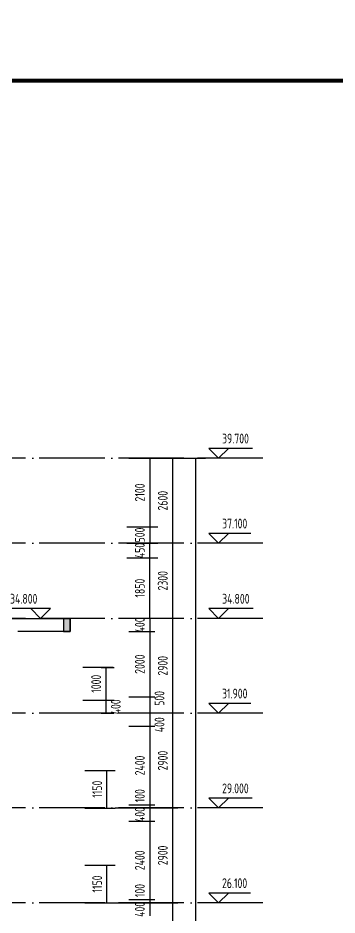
# Model space of a CAD drawing. Extents: x -726032 to 135930, y -151624 to 587044.
# Drawn here: x -394931 to -385172, y 250235 to 277673 of the extents above; entities that cross this region are included whole.
import ezdxf
from ezdxf.enums import TextEntityAlignment as Align

# ---------------------------------------------------------------- set-up
doc = ezdxf.new("R2010")
doc.units = 0
doc.header["$LTSCALE"] = 1000
doc.header["$MEASUREMENT"] = 0
doc.linetypes.add('DOTE', pattern=[2.42, 2, -0.2, 0.02, -0.2])
doc.layers.get('0').update_dxf_attribs({"linetype": 'CONTINUOUS'})
doc.layers.get('DEFPOINTS').update_dxf_attribs({"color": 1, "linetype": 'CONTINUOUS'})
for name, color, linetype in [('DOTE', 8, 'DOTE'), ('PUB_DIM', 245, 'CONTINUOUS'), ('PUB_TITLE', 1, 'CONTINUOUS')]:
    doc.layers.add(name, color=color, linetype=linetype)
doc.styles.add('DIM_FONT', font='isocp.shx', dxfattribs={"width": 0.8})
doc.dimstyles.new('AXIS', dxfattribs={"dimtxt": 300, "dimasz": 1, "dimexe": 250, "dimexo": 300, "dimgap": 150, "dimtad": 1, "dimdec": 0, "dimzin": 0, "dimdsep": 46, "dimtxsty": 'DIM_FONT', "dimcen": 0.09, "dimse1": 1, "dimse2": 1, "dimclrt": 142, "dimadec": 0, "dimazin": 0, "dimtfac": 1, "dimtdec": 0, "dimtix": 1, "dimtmove": 2, "dimatfit": 3, "dimfxl": 1, "dimtolj": 1, "dimtzin": 0, "dimarcsym": 0})
doc.dimstyles.new('DIMA', dxfattribs={"dimtxt": 300, "dimasz": 1, "dimexe": 250, "dimexo": 300, "dimgap": 150, "dimtad": 1, "dimdec": 0, "dimzin": 0, "dimdsep": 46, "dimtxsty": 'DIM_FONT', "dimcen": 0.09, "dimse1": 1, "dimclrt": 142, "dimadec": 0, "dimazin": 0, "dimtfac": 1, "dimtdec": 0, "dimtix": 1, "dimtmove": 2, "dimatfit": 3, "dimfxl": 1, "dimtolj": 1, "dimtzin": 0, "dimarcsym": 0})
doc.dimstyles.new('DIMB', dxfattribs={"dimtxt": 300, "dimasz": 1, "dimexe": 250, "dimexo": 300, "dimgap": 150, "dimtad": 1, "dimdec": 0, "dimzin": 0, "dimdsep": 46, "dimtxsty": 'DIM_FONT', "dimcen": 0.09, "dimse2": 1, "dimclrt": 142, "dimadec": 0, "dimazin": 0, "dimtfac": 1, "dimtdec": 0, "dimtix": 1, "dimtmove": 2, "dimatfit": 3, "dimfxl": 1, "dimtolj": 1, "dimtzin": 0, "dimarcsym": 0})
doc.dimstyles.new('DIMN', dxfattribs={"dimtxt": 300, "dimasz": 1, "dimexe": 250, "dimexo": 300, "dimgap": 150, "dimtad": 1, "dimdec": 0, "dimzin": 0, "dimdsep": 46, "dimtxsty": 'DIM_FONT', "dimcen": 0.09, "dimclrt": 142, "dimadec": 0, "dimazin": 0, "dimtfac": 1, "dimtdec": 0, "dimtix": 1, "dimtmove": 2, "dimatfit": 3, "dimfxl": 1, "dimtolj": 1, "dimtzin": 0, "dimarcsym": 0})

# ---------------------------------------------------------------- blocks, each defined once
blk = doc.blocks.new('*D4348')
at = {"layer": 'DEFPOINTS', "color": 0, "transparency": 16777216}
for p in [(-389728, 264209), (-389728, 224059), (-389502, 224059)]:
    blk.add_point(p, dxfattribs=at)
at = {"layer": 'PUB_DIM', "color": 0, "lineweight": -2, "transparency": 16777216}
blk.add_line((-389502, 264208), (-389502, 224060), dxfattribs=at)
at = {"layer": 'PUB_DIM', "color": 0, "transparency": 16777216}
for points in [[(-389502, 264208), (-389501, 264208), (-389502, 264209)], [(-389502, 224060), (-389501, 224060), (-389502, 224059)]]:
    blk.add_solid(points, dxfattribs=at)
at = {"layer": 'PUB_DIM', "color": 142, "transparency": 16777216, "insert": (-389802, 244134), "char_height": 300, "attachment_point": 5, "rotation": 90, "style": 'DIM_FONT'}
blk.add_mtext('\\A1;40150', dxfattribs=at)
blk = doc.blocks.new('*D4376')
at = {"layer": 'DEFPOINTS', "color": 0, "transparency": 16777216}
for p in [(-392689, 257809), (-392689, 256809), (-392240, 256809)]:
    blk.add_point(p, dxfattribs=at)
at = {"layer": 'PUB_DIM', "color": 0, "lineweight": -2, "transparency": 16777216}
for p, q in [((-392389, 257809), (-391990, 257809)), ((-392240, 257808), (-392240, 256810)), ((-392389, 256809), (-391990, 256809))]:
    blk.add_line(p, q, dxfattribs=at)
at = {"layer": 'PUB_DIM', "color": 0, "transparency": 16777216}
for points in [[(-392240, 257808), (-392240, 257808), (-392240, 257809)], [(-392240, 256810), (-392240, 256810), (-392240, 256809)]]:
    blk.add_solid(points, dxfattribs=at)
at = {"layer": 'PUB_DIM', "color": 142, "transparency": 16777216, "insert": (-392540, 257309), "char_height": 300, "attachment_point": 5, "rotation": 90, "style": 'DIM_FONT'}
blk.add_mtext('\\A1;1000', dxfattribs=at)
blk = doc.blocks.new('*D4377')
at = {"layer": 'DEFPOINTS', "color": 0, "transparency": 16777216}
for p in [(-392689, 256809), (-392689, 256409), (-392240, 256409)]:
    blk.add_point(p, dxfattribs=at)
at = {"layer": 'PUB_DIM', "color": 0, "lineweight": -2, "transparency": 16777216}
for p, q in [((-392389, 256809), (-391990, 256809)), ((-392240, 256808), (-392240, 256410)), ((-392389, 256409), (-391990, 256409))]:
    blk.add_line(p, q, dxfattribs=at)
at = {"layer": 'PUB_DIM', "color": 0, "transparency": 16777216}
for points in [[(-392240, 256808), (-392240, 256808), (-392240, 256809)], [(-392240, 256410), (-392240, 256410), (-392240, 256409)]]:
    blk.add_solid(points, dxfattribs=at)
at = {"layer": 'PUB_DIM', "color": 142, "transparency": 16777216, "insert": (-391940, 256603), "char_height": 300, "attachment_point": 5, "rotation": 90, "style": 'DIM_FONT'}
blk.add_mtext('\\A1;400', dxfattribs=at)
blk = doc.blocks.new('*D4381')
at = {"layer": 'DEFPOINTS', "color": 0, "transparency": 16777216}
for p in [(-393184, 251759), (-392208, 251759), (-393184, 250609)]:
    blk.add_point(p, dxfattribs=at)
at = {"layer": 'PUB_DIM', "color": 0, "lineweight": -2, "transparency": 16777216}
for p, q in [((-392884, 251759), (-391958, 251759)), ((-392208, 250610), (-392208, 251758)), ((-392884, 250609), (-391958, 250609))]:
    blk.add_line(p, q, dxfattribs=at)
at = {"layer": 'PUB_DIM', "color": 0, "transparency": 16777216}
for points in [[(-392208, 251758), (-392207, 251758), (-392208, 251759)], [(-392208, 250610), (-392207, 250610), (-392208, 250609)]]:
    blk.add_solid(points, dxfattribs=at)
at = {"layer": 'PUB_DIM', "color": 142, "transparency": 16777216, "insert": (-392508, 251184), "char_height": 300, "attachment_point": 5, "rotation": 90, "style": 'DIM_FONT'}
blk.add_mtext('\\A1;1150', dxfattribs=at)
blk = doc.blocks.new('*D4382')
at = {"layer": 'DEFPOINTS', "color": 0, "transparency": 16777216}
for p in [(-393184, 254659), (-392208, 254659), (-393184, 253509)]:
    blk.add_point(p, dxfattribs=at)
at = {"layer": 'PUB_DIM', "color": 0, "lineweight": -2, "transparency": 16777216}
for p, q in [((-392884, 254659), (-391958, 254659)), ((-392208, 253510), (-392208, 254658)), ((-392884, 253509), (-391958, 253509))]:
    blk.add_line(p, q, dxfattribs=at)
at = {"layer": 'PUB_DIM', "color": 0, "transparency": 16777216}
for points in [[(-392208, 254658), (-392207, 254658), (-392208, 254659)], [(-392208, 253510), (-392207, 253510), (-392208, 253509)]]:
    blk.add_solid(points, dxfattribs=at)
at = {"layer": 'PUB_DIM', "color": 142, "transparency": 16777216, "insert": (-392508, 254084), "char_height": 300, "attachment_point": 5, "rotation": 90, "style": 'DIM_FONT'}
blk.add_mtext('\\A1;1150', dxfattribs=at)
blk = doc.blocks.new('*D4383')
at = {"layer": 'DEFPOINTS', "color": 0, "transparency": 16777216}
for p in [(-389902, 264209), (-390902, 262109), (-389902, 262109)]:
    blk.add_point(p, dxfattribs=at)
at = {"layer": 'PUB_DIM', "color": 0, "lineweight": -2, "transparency": 16777216}
blk.add_line((-390902, 264208), (-390902, 262110), dxfattribs=at)
at = {"layer": 'PUB_DIM', "color": 0, "transparency": 16777216}
for points in [[(-390902, 264208), (-390901, 264208), (-390902, 264209)], [(-390902, 262110), (-390901, 262110), (-390902, 262109)]]:
    blk.add_solid(points, dxfattribs=at)
at = {"layer": 'PUB_DIM', "color": 142, "transparency": 16777216, "insert": (-391202, 263159), "char_height": 300, "attachment_point": 5, "rotation": 90, "style": 'DIM_FONT'}
blk.add_mtext('\\A1;2100', dxfattribs=at)
blk = doc.blocks.new('*D4384')
at = {"layer": 'DEFPOINTS', "color": 0, "transparency": 16777216}
for p in [(-390428, 264209), (-390428, 261609), (-390202, 261609)]:
    blk.add_point(p, dxfattribs=at)
at = {"layer": 'PUB_DIM', "color": 0, "lineweight": -2, "transparency": 16777216}
blk.add_line((-390202, 264208), (-390202, 261610), dxfattribs=at)
at = {"layer": 'PUB_DIM', "color": 0, "transparency": 16777216}
for points in [[(-390202, 264208), (-390201, 264208), (-390202, 264209)], [(-390202, 261610), (-390201, 261610), (-390202, 261609)]]:
    blk.add_solid(points, dxfattribs=at)
at = {"layer": 'PUB_DIM', "color": 142, "transparency": 16777216, "insert": (-390502, 262909), "char_height": 300, "attachment_point": 5, "rotation": 90, "style": 'DIM_FONT'}
blk.add_mtext('\\A1;2600', dxfattribs=at)
blk = doc.blocks.new('*D4385')
at = {"layer": 'DEFPOINTS', "color": 0, "transparency": 16777216}
for p in [(-390428, 259309), (-390428, 256409), (-390202, 256409)]:
    blk.add_point(p, dxfattribs=at)
at = {"layer": 'PUB_DIM', "color": 0, "lineweight": -2, "transparency": 16777216}
blk.add_line((-390202, 259308), (-390202, 256410), dxfattribs=at)
at = {"layer": 'PUB_DIM', "color": 0, "transparency": 16777216}
for points in [[(-390202, 259308), (-390201, 259308), (-390202, 259309)], [(-390202, 256410), (-390201, 256410), (-390202, 256409)]]:
    blk.add_solid(points, dxfattribs=at)
at = {"layer": 'PUB_DIM', "color": 142, "transparency": 16777216, "insert": (-390502, 257859), "char_height": 300, "attachment_point": 5, "rotation": 90, "style": 'DIM_FONT'}
blk.add_mtext('\\A1;2900', dxfattribs=at)
blk = doc.blocks.new('*D4386')
at = {"layer": 'DEFPOINTS', "color": 0, "transparency": 16777216}
for p in [(-390428, 261609), (-390428, 259309), (-390202, 259309)]:
    blk.add_point(p, dxfattribs=at)
at = {"layer": 'PUB_DIM', "color": 0, "lineweight": -2, "transparency": 16777216}
blk.add_line((-390202, 261608), (-390202, 259310), dxfattribs=at)
at = {"layer": 'PUB_DIM', "color": 0, "transparency": 16777216}
for points in [[(-390202, 261608), (-390201, 261608), (-390202, 261609)], [(-390202, 259310), (-390201, 259310), (-390202, 259309)]]:
    blk.add_solid(points, dxfattribs=at)
at = {"layer": 'PUB_DIM', "color": 142, "transparency": 16777216, "insert": (-390502, 260459), "char_height": 300, "attachment_point": 5, "rotation": 90, "style": 'DIM_FONT'}
blk.add_mtext('\\A1;2300', dxfattribs=at)
blk = doc.blocks.new('*D4387')
at = {"layer": 'DEFPOINTS', "color": 0, "transparency": 16777216}
for p in [(-390428, 250609), (-390428, 247709), (-390202, 247709)]:
    blk.add_point(p, dxfattribs=at)
at = {"layer": 'PUB_DIM', "color": 0, "lineweight": -2, "transparency": 16777216}
blk.add_line((-390202, 250608), (-390202, 247710), dxfattribs=at)
at = {"layer": 'PUB_DIM', "color": 0, "transparency": 16777216}
for points in [[(-390202, 250608), (-390201, 250608), (-390202, 250609)], [(-390202, 247710), (-390201, 247710), (-390202, 247709)]]:
    blk.add_solid(points, dxfattribs=at)
at = {"layer": 'PUB_DIM', "color": 142, "transparency": 16777216, "insert": (-390502, 249159), "char_height": 300, "attachment_point": 5, "rotation": 90, "style": 'DIM_FONT'}
blk.add_mtext('\\A1;2900', dxfattribs=at)
blk = doc.blocks.new('*D4390')
at = {"layer": 'DEFPOINTS', "color": 0, "transparency": 16777216}
for p in [(-390428, 253509), (-390428, 250609), (-390202, 250609)]:
    blk.add_point(p, dxfattribs=at)
at = {"layer": 'PUB_DIM', "color": 0, "lineweight": -2, "transparency": 16777216}
blk.add_line((-390202, 253508), (-390202, 250610), dxfattribs=at)
at = {"layer": 'PUB_DIM', "color": 0, "transparency": 16777216}
for points in [[(-390202, 253508), (-390201, 253508), (-390202, 253509)], [(-390202, 250610), (-390201, 250610), (-390202, 250609)]]:
    blk.add_solid(points, dxfattribs=at)
at = {"layer": 'PUB_DIM', "color": 142, "transparency": 16777216, "insert": (-390502, 252059), "char_height": 300, "attachment_point": 5, "rotation": 90, "style": 'DIM_FONT'}
blk.add_mtext('\\A1;2900', dxfattribs=at)
blk = doc.blocks.new('*D4391')
at = {"layer": 'DEFPOINTS', "color": 0, "transparency": 16777216}
for p in [(-390428, 256409), (-390428, 253509), (-390202, 253509)]:
    blk.add_point(p, dxfattribs=at)
at = {"layer": 'PUB_DIM', "color": 0, "lineweight": -2, "transparency": 16777216}
blk.add_line((-390202, 256408), (-390202, 253510), dxfattribs=at)
at = {"layer": 'PUB_DIM', "color": 0, "transparency": 16777216}
for points in [[(-390202, 256408), (-390201, 256408), (-390202, 256409)], [(-390202, 253510), (-390201, 253510), (-390202, 253509)]]:
    blk.add_solid(points, dxfattribs=at)
at = {"layer": 'PUB_DIM', "color": 142, "transparency": 16777216, "insert": (-390502, 254959), "char_height": 300, "attachment_point": 5, "rotation": 90, "style": 'DIM_FONT'}
blk.add_mtext('\\A1;2900', dxfattribs=at)
blk = doc.blocks.new('*D4392')
at = {"layer": 'DEFPOINTS', "color": 0, "transparency": 16777216}
for p in [(-391128, 258909), (-391128, 256909), (-390902, 256909)]:
    blk.add_point(p, dxfattribs=at)
at = {"layer": 'PUB_DIM', "color": 0, "lineweight": -2, "transparency": 16777216}
blk.add_line((-390902, 258908), (-390902, 256910), dxfattribs=at)
at = {"layer": 'PUB_DIM', "color": 0, "transparency": 16777216}
for points in [[(-390902, 258908), (-390901, 258908), (-390902, 258909)], [(-390902, 256910), (-390901, 256910), (-390902, 256909)]]:
    blk.add_solid(points, dxfattribs=at)
at = {"layer": 'PUB_DIM', "color": 142, "transparency": 16777216, "insert": (-391202, 257909), "char_height": 300, "attachment_point": 5, "rotation": 90, "style": 'DIM_FONT'}
blk.add_mtext('\\A1;2000', dxfattribs=at)
blk = doc.blocks.new('*D4394')
at = {"layer": 'DEFPOINTS', "color": 0, "transparency": 16777216}
for p in [(-391128, 250609), (-391128, 250209), (-390902, 250209)]:
    blk.add_point(p, dxfattribs=at)
at = {"layer": 'PUB_DIM', "color": 0, "lineweight": -2, "transparency": 16777216}
for p, q in [((-390902, 250610), (-390902, 250611)), ((-390902, 250609), (-390902, 250209)), ((-390902, 250208), (-390902, 250207))]:
    blk.add_line(p, q, dxfattribs=at)
at = {"layer": 'PUB_DIM', "color": 0, "transparency": 16777216}
for points in [[(-390902, 250610), (-390901, 250610), (-390902, 250609)], [(-390902, 250208), (-390901, 250208), (-390902, 250209)]]:
    blk.add_solid(points, dxfattribs=at)
at = {"layer": 'PUB_DIM', "color": 142, "transparency": 16777216, "insert": (-391202, 250409), "char_height": 300, "attachment_point": 5, "rotation": 90, "style": 'DIM_FONT'}
blk.add_mtext('\\A1;400', dxfattribs=at)
blk = doc.blocks.new('*D4404')
at = {"layer": 'DEFPOINTS', "color": 0, "transparency": 16777216}
for p in [(-391128, 253609), (-391128, 253509), (-390902, 253509)]:
    blk.add_point(p, dxfattribs=at)
at = {"layer": 'PUB_DIM', "color": 0, "lineweight": -2, "transparency": 16777216}
for p, q in [((-390902, 253610), (-390902, 253611)), ((-390902, 253609), (-390902, 253509)), ((-390902, 253508), (-390902, 253507))]:
    blk.add_line(p, q, dxfattribs=at)
at = {"layer": 'PUB_DIM', "color": 0, "transparency": 16777216}
for points in [[(-390902, 253610), (-390901, 253610), (-390902, 253609)], [(-390902, 253508), (-390901, 253508), (-390902, 253509)]]:
    blk.add_solid(points, dxfattribs=at)
at = {"layer": 'PUB_DIM', "color": 142, "transparency": 16777216, "insert": (-391202, 253884), "char_height": 300, "attachment_point": 5, "rotation": 90, "style": 'DIM_FONT'}
blk.add_mtext('\\A1;100', dxfattribs=at)
blk = doc.blocks.new('*D4405')
at = {"layer": 'DEFPOINTS', "color": 0, "transparency": 16777216}
for p in [(-391128, 253509), (-391128, 253109), (-390902, 253109)]:
    blk.add_point(p, dxfattribs=at)
at = {"layer": 'PUB_DIM', "color": 0, "lineweight": -2, "transparency": 16777216}
for p, q in [((-390902, 253510), (-390902, 253511)), ((-390902, 253509), (-390902, 253109)), ((-390902, 253108), (-390902, 253107))]:
    blk.add_line(p, q, dxfattribs=at)
at = {"layer": 'PUB_DIM', "color": 0, "transparency": 16777216}
for points in [[(-390902, 253510), (-390901, 253510), (-390902, 253509)], [(-390902, 253108), (-390901, 253108), (-390902, 253109)]]:
    blk.add_solid(points, dxfattribs=at)
at = {"layer": 'PUB_DIM', "color": 142, "transparency": 16777216, "insert": (-391202, 253309), "char_height": 300, "attachment_point": 5, "rotation": 90, "style": 'DIM_FONT'}
blk.add_mtext('\\A1;400', dxfattribs=at)
blk = doc.blocks.new('*D4406')
at = {"layer": 'DEFPOINTS', "color": 0, "transparency": 16777216}
for p in [(-391128, 250709), (-391128, 250609), (-390902, 250609)]:
    blk.add_point(p, dxfattribs=at)
at = {"layer": 'PUB_DIM', "color": 0, "lineweight": -2, "transparency": 16777216}
for p, q in [((-390902, 250710), (-390902, 250711)), ((-390902, 250709), (-390902, 250609)), ((-390902, 250608), (-390902, 250607))]:
    blk.add_line(p, q, dxfattribs=at)
at = {"layer": 'PUB_DIM', "color": 0, "transparency": 16777216}
for points in [[(-390902, 250710), (-390901, 250710), (-390902, 250709)], [(-390902, 250608), (-390901, 250608), (-390902, 250609)]]:
    blk.add_solid(points, dxfattribs=at)
at = {"layer": 'PUB_DIM', "color": 142, "transparency": 16777216, "insert": (-391202, 250984), "char_height": 300, "attachment_point": 5, "rotation": 90, "style": 'DIM_FONT'}
blk.add_mtext('\\A1;100', dxfattribs=at)
blk = doc.blocks.new('*D4407')
at = {"layer": 'DEFPOINTS', "color": 0, "transparency": 16777216}
for p in [(-391128, 253109), (-391128, 250709), (-390902, 250709)]:
    blk.add_point(p, dxfattribs=at)
at = {"layer": 'PUB_DIM', "color": 0, "lineweight": -2, "transparency": 16777216}
blk.add_line((-390902, 253108), (-390902, 250710), dxfattribs=at)
at = {"layer": 'PUB_DIM', "color": 0, "transparency": 16777216}
for points in [[(-390902, 253108), (-390901, 253108), (-390902, 253109)], [(-390902, 250710), (-390901, 250710), (-390902, 250709)]]:
    blk.add_solid(points, dxfattribs=at)
at = {"layer": 'PUB_DIM', "color": 142, "transparency": 16777216, "insert": (-391202, 251909), "char_height": 300, "attachment_point": 5, "rotation": 90, "style": 'DIM_FONT'}
blk.add_mtext('\\A1;2400', dxfattribs=at)
blk = doc.blocks.new('*D4408')
at = {"layer": 'DEFPOINTS', "color": 0, "transparency": 16777216}
for p in [(-391128, 256009), (-391128, 253609), (-390902, 253609)]:
    blk.add_point(p, dxfattribs=at)
at = {"layer": 'PUB_DIM', "color": 0, "lineweight": -2, "transparency": 16777216}
blk.add_line((-390902, 256008), (-390902, 253610), dxfattribs=at)
at = {"layer": 'PUB_DIM', "color": 0, "transparency": 16777216}
for points in [[(-390902, 256008), (-390901, 256008), (-390902, 256009)], [(-390902, 253610), (-390901, 253610), (-390902, 253609)]]:
    blk.add_solid(points, dxfattribs=at)
at = {"layer": 'PUB_DIM', "color": 142, "transparency": 16777216, "insert": (-391202, 254809), "char_height": 300, "attachment_point": 5, "rotation": 90, "style": 'DIM_FONT'}
blk.add_mtext('\\A1;2400', dxfattribs=at)
blk = doc.blocks.new('*D4409')
at = {"layer": 'DEFPOINTS', "color": 0, "transparency": 16777216}
for p in [(-391128, 256409), (-391128, 256009), (-390902, 256009)]:
    blk.add_point(p, dxfattribs=at)
at = {"layer": 'PUB_DIM', "color": 0, "lineweight": -2, "transparency": 16777216}
blk.add_line((-390902, 256408), (-390902, 256010), dxfattribs=at)
at = {"layer": 'PUB_DIM', "color": 0, "transparency": 16777216}
for points in [[(-390902, 256408), (-390901, 256408), (-390902, 256409)], [(-390902, 256010), (-390901, 256010), (-390902, 256009)]]:
    blk.add_solid(points, dxfattribs=at)
at = {"layer": 'PUB_DIM', "color": 142, "transparency": 16777216, "insert": (-390602, 256056), "char_height": 300, "attachment_point": 5, "rotation": 90, "style": 'DIM_FONT'}
blk.add_mtext('\\A1;400', dxfattribs=at)
blk = doc.blocks.new('*D4410')
at = {"layer": 'DEFPOINTS', "color": 0, "transparency": 16777216}
for p in [(-391128, 256909), (-391128, 256409), (-390902, 256409)]:
    blk.add_point(p, dxfattribs=at)
at = {"layer": 'PUB_DIM', "color": 0, "lineweight": -2, "transparency": 16777216}
blk.add_line((-390902, 256908), (-390902, 256410), dxfattribs=at)
at = {"layer": 'PUB_DIM', "color": 0, "transparency": 16777216}
for points in [[(-390902, 256908), (-390901, 256908), (-390902, 256909)], [(-390902, 256410), (-390901, 256410), (-390902, 256409)]]:
    blk.add_solid(points, dxfattribs=at)
at = {"layer": 'PUB_DIM', "color": 142, "transparency": 16777216, "insert": (-390602, 256862), "char_height": 300, "attachment_point": 5, "rotation": 90, "style": 'DIM_FONT'}
blk.add_mtext('\\A1;500', dxfattribs=at)
blk = doc.blocks.new('*D4411')
at = {"layer": 'DEFPOINTS', "color": 0, "transparency": 16777216}
for p in [(-391902, 261609), (-390902, 261609), (-391902, 261159)]:
    blk.add_point(p, dxfattribs=at)
at = {"layer": 'PUB_DIM', "color": 0, "lineweight": -2, "transparency": 16777216}
for p, q in [((-390902, 261610), (-390902, 261611)), ((-390902, 261159), (-390902, 261609)), ((-391602, 261159), (-390652, 261159)), ((-390902, 261158), (-390902, 261157))]:
    blk.add_line(p, q, dxfattribs=at)
at = {"layer": 'PUB_DIM', "color": 0, "transparency": 16777216}
for points in [[(-390902, 261610), (-390901, 261610), (-390902, 261609)], [(-390902, 261158), (-390901, 261158), (-390902, 261159)]]:
    blk.add_solid(points, dxfattribs=at)
at = {"layer": 'PUB_DIM', "color": 142, "transparency": 16777216, "insert": (-391202, 261384), "char_height": 300, "attachment_point": 5, "rotation": 90, "style": 'DIM_FONT'}
blk.add_mtext('\\A1;450', dxfattribs=at)
blk = doc.blocks.new('*D4412')
at = {"layer": 'DEFPOINTS', "color": 0, "transparency": 16777216}
for p in [(-391902, 262109), (-391902, 261609), (-390902, 261609)]:
    blk.add_point(p, dxfattribs=at)
at = {"layer": 'PUB_DIM', "color": 0, "lineweight": -2, "transparency": 16777216}
for p, q in [((-391602, 262109), (-390652, 262109)), ((-390902, 262110), (-390902, 262111)), ((-390902, 262109), (-390902, 261609)), ((-391602, 261609), (-390652, 261609)), ((-390902, 261608), (-390902, 261607))]:
    blk.add_line(p, q, dxfattribs=at)
at = {"layer": 'PUB_DIM', "color": 0, "transparency": 16777216}
for points in [[(-390902, 262110), (-390901, 262110), (-390902, 262109)], [(-390902, 261608), (-390901, 261608), (-390902, 261609)]]:
    blk.add_solid(points, dxfattribs=at)
at = {"layer": 'PUB_DIM', "color": 142, "transparency": 16777216, "insert": (-391202, 261859), "char_height": 300, "attachment_point": 5, "rotation": 90, "style": 'DIM_FONT'}
blk.add_mtext('\\A1;500', dxfattribs=at)
blk = doc.blocks.new('*D4413')
at = {"layer": 'DEFPOINTS', "color": 0, "transparency": 16777216}
for p in [(-391128, 259309), (-391128, 258909), (-390902, 258909)]:
    blk.add_point(p, dxfattribs=at)
at = {"layer": 'PUB_DIM', "color": 0, "lineweight": -2, "transparency": 16777216}
for p, q in [((-390902, 259310), (-390902, 259311)), ((-390902, 259309), (-390902, 258909)), ((-390902, 258908), (-390902, 258907))]:
    blk.add_line(p, q, dxfattribs=at)
at = {"layer": 'PUB_DIM', "color": 0, "transparency": 16777216}
for points in [[(-390902, 259310), (-390901, 259310), (-390902, 259309)], [(-390902, 258908), (-390901, 258908), (-390902, 258909)]]:
    blk.add_solid(points, dxfattribs=at)
at = {"layer": 'PUB_DIM', "color": 142, "transparency": 16777216, "insert": (-391202, 259109), "char_height": 300, "attachment_point": 5, "rotation": 90, "style": 'DIM_FONT'}
blk.add_mtext('\\A1;400', dxfattribs=at)
blk = doc.blocks.new('*D4414')
at = {"layer": 'DEFPOINTS', "color": 0, "transparency": 16777216}
for p in [(-391902, 261159), (-390902, 261159), (-391902, 259309)]:
    blk.add_point(p, dxfattribs=at)
at = {"layer": 'PUB_DIM', "color": 0, "lineweight": -2, "transparency": 16777216}
for p, q in [((-391602, 261159), (-390652, 261159)), ((-390902, 259310), (-390902, 261158))]:
    blk.add_line(p, q, dxfattribs=at)
at = {"layer": 'PUB_DIM', "color": 0, "transparency": 16777216}
for points in [[(-390902, 261158), (-390901, 261158), (-390902, 261159)], [(-390902, 259310), (-390901, 259310), (-390902, 259309)]]:
    blk.add_solid(points, dxfattribs=at)
at = {"layer": 'PUB_DIM', "color": 142, "transparency": 16777216, "insert": (-391202, 260234), "char_height": 300, "attachment_point": 5, "rotation": 90, "style": 'DIM_FONT'}
blk.add_mtext('\\A1;1850', dxfattribs=at)

msp = doc.modelspace()

# ---------------------------------------------------------------- hatches: boundary and pattern name
msp.add_hatch(color=136).paths.add_polyline_path([(-393336, 259309.2), (-393536, 259309.2), (-393536, 258909.2), (-393336, 258909.2)])

# ---------------------------------------------------------------- linework, layer by layer
at = {"color": 136}
msp.add_lwpolyline([(-396934.6, 256409.2), (-396934.6, 259308.7), (-396934.1, 259309.2), (-393336, 259309.2), (-393336, 258909.2), (-394936, 258909.2)], dxfattribs=at)
msp.add_lwpolyline([(-393336, 259309.2), (-393536, 259309.2), (-393536, 258909.2), (-393336, 258909.2)], close=True, dxfattribs=at)
at = {"layer": 'DOTE'}
for p, q in [((-387437.8, 264209.2), (-408856, 264209.2)), ((-387437.8, 261609.2), (-408856, 261609.2)), ((-387437.8, 259309.2), (-421480.6, 259309.2)), ((-387437.8, 256409.2), (-421480.6, 256409.2)), ((-387437.8, 253509.2), (-421480.6, 253509.2)), ((-387437.8, 250609.2), (-421480.6, 250609.2))]:
    msp.add_line(p, q, dxfattribs=at)
at = {"layer": 'PUB_DIM'}
for p, q in [((-387761.4, 264509.2), (-389094.4, 264509.2)), ((-388794.4, 264209.2), (-389094.4, 264509.2)), ((-388494.4, 264509.2), (-388794.4, 264209.2)), ((-391539.6, 264209.2), (-389200, 264209.2)), ((-387810.2, 261909.2), (-389094.4, 261909.2)), ((-388794.4, 261609.2), (-389094.4, 261909.2)), ((-388494.4, 261909.2), (-388794.4, 261609.2)), ((-393938.4, 259609.2), (-395270.6, 259609.2)), ((-394538.4, 259609.2), (-394238.4, 259309.2)), ((-394238.4, 259309.2), (-393938.4, 259609.2)), ((-387738.2, 259609.2), (-389094.4, 259609.2)), ((-388794.4, 259309.2), (-389094.4, 259609.2)), ((-388494.4, 259609.2), (-388794.4, 259309.2)), ((-390041.9, 259309.2), (-391539.6, 259309.2)), ((-391539.6, 258909.2), (-390741.9, 258909.2)), ((-392017.7, 257809.2), (-392943.9, 257809.2)), ((-391539.6, 256909.2), (-390741.9, 256909.2)), ((-392943.9, 256809.2), (-392017.7, 256809.2)), ((-387809.4, 256709.2), (-389094.4, 256709.2)), ((-388794.4, 256409.2), (-389094.4, 256709.2)), ((-388494.4, 256709.2), (-388794.4, 256409.2)), ((-392017.7, 256409.2), (-392943.9, 256409.2)), ((-390041.9, 256409.2), (-391539.6, 256409.2)), ((-391539.6, 256009.2), (-390741.9, 256009.2)), ((-387767.5, 253809.2), (-389094.4, 253809.2)), ((-388794.4, 253509.2), (-389094.4, 253809.2)), ((-388494.4, 253809.2), (-388794.4, 253509.2)), ((-391539.6, 253609.2), (-390741.9, 253609.2)), ((-391957.6, 253509.2), (-390041.9, 253509.2)), ((-391539.6, 253109.2), (-390741.9, 253109.2)), ((-387816.3, 250909.2), (-389094.4, 250909.2)), ((-388794.4, 250609.2), (-389094.4, 250909.2)), ((-388494.4, 250909.2), (-388794.4, 250609.2)), ((-391957.6, 250609.2), (-390041.9, 250609.2)), ((-391539.6, 250709.2), (-390741.9, 250709.2))]:
    msp.add_line(p, q, dxfattribs=at)
at = {"layer": 'PUB_TITLE'}
for points, const_width in [([(-434868.1, 277055.6), (-338278.1, 277055.6), (-338278.1, 346585.7), (-434868.1, 346585.7)], 0.234), ([(-434868.1, 207525.4), (-338278.1, 207525.4), (-338278.1, 277055.6), (-434868.1, 277055.6)], 0.234), ([(-432268.1, 208825.4), (-339578.1, 208825.4), (-339578.1, 275755.6), (-432268.1, 275755.6)], 130)]:
    msp.add_lwpolyline(points, close=True, dxfattribs=dict(at, const_width=const_width))

# ---------------------------------------------------------------- texts
at = {"layer": 'PUB_DIM', "style": 'DIM_FONT', "width": 0.8}
for s, p in [('39.700', (-388277.9, 264809.2)), ('37.100', (-388302.3, 262209.2)), ('34.800', (-394754.5, 259909.2)), ('34.800', (-388266.3, 259909.2)), ('31.900', (-388301.9, 257009.2)), ('29.000', (-388281, 254109.2)), ('26.100', (-388305.4, 251209.2))]:
    msp.add_text(s, height=300, dxfattribs=at).set_placement(p, align=Align.MIDDLE)

# ---------------------------------------------------------------- dimensions: what is measured, and where the dimension line sits
at = {"layer": 'PUB_DIM'}
for p1, p2, distance, dimstyle, picture, middle in [((-389901.5, 264209.2), (-389901.5, 262109.2), -1000, 'AXIS', '*D4383', (-391201.6, 263159.2)), ((-390428.1, 264209.2), (-390428.1, 261609.2), 226.6, 'AXIS', '*D4384', (-390501.6, 262909.2)), ((-389728.1, 264209.2), (-389728.1, 224059.2), 226.6, 'AXIS', '*D4348', (-389801.5, 244134.2)), ((-391901.5, 262109.2), (-391901.5, 261609.2), 1000, 'DIMN', '*D4412', (-391201.5, 261859.2)), ((-391901.5, 261159.2), (-391901.5, 261609.2), -1000, 'DIMB', '*D4411', (-391201.5, 261384.2)), ((-390428.1, 261609.2), (-390428.1, 259309.2), 226.6, 'AXIS', '*D4386', (-390501.6, 260459.2)), ((-391901.5, 259309.2), (-391901.5, 261159.2), -1000, 'DIMA', '*D4414', (-391201.5, 260234.2)), ((-391128.1, 259309.2), (-391128.1, 258909.2), 226.6, 'AXIS', '*D4413', (-391201.5, 259109.2)), ((-390428.1, 259309.2), (-390428.1, 256409.2), 226.6, 'AXIS', '*D4385', (-390501.6, 257859.2)), ((-391128.1, 258909.2), (-391128.1, 256909.2), 226.6, 'AXIS', '*D4392', (-391201.6, 257909.2)), ((-392689, 257809.2), (-392689, 256809.2), 448.8, 'DIMN', '*D4376', (-392540.2, 257309.2)), ((-390428.1, 256409.2), (-390428.1, 253509.2), 226.6, 'AXIS', '*D4391', (-390501.6, 254959.2)), ((-391128.1, 256009.2), (-391128.1, 253609.2), 226.6, 'AXIS', '*D4408', (-391201.6, 254809.2)), ((-393183.7, 253509.2), (-393183.7, 254659), -976.2, 'DIMN', '*D4382', (-392507.6, 254084.1)), ((-391128.1, 253509.2), (-391128.1, 253109.2), 226.6, 'AXIS', '*D4405', (-391201.5, 253309.2)), ((-390428.1, 253509.2), (-390428.1, 250609.2), 226.6, 'AXIS', '*D4390', (-390501.6, 252059.2)), ((-391128.1, 253109.2), (-391128.1, 250709.2), 226.6, 'AXIS', '*D4407', (-391201.6, 251909.2)), ((-393183.7, 250609.2), (-393183.7, 251759), -976.2, 'DIMN', '*D4381', (-392507.6, 251184.1)), ((-391128.1, 250609.2), (-391128.1, 250209.2), 226.6, 'AXIS', '*D4394', (-391201.5, 250409.2)), ((-390428.1, 250609.2), (-390428.1, 247709.2), 226.6, 'AXIS', '*D4387', (-390501.6, 249159.2))]:
    dim = msp.add_aligned_dim(p1=p1, p2=p2, distance=distance, dimstyle=dimstyle, dxfattribs=at)
    dim.commit()
    dim.dimension.update_dxf_attribs({"geometry": picture, "text_midpoint": middle})
for base, p1, p2, dimstyle, picture, middle in [((-390901.5, 256409.2), (-391128.1, 256909.2), (-391128.1, 256409.2), 'AXIS', '*D4410', (-390601.5, 256862.2)), ((-392240.2, 256409.2), (-392689, 256809.2), (-392689, 256409.2), 'DIMN', '*D4377', (-391940.2, 256602.8)), ((-390901.5, 256009.2), (-391128.1, 256409.2), (-391128.1, 256009.2), 'AXIS', '*D4409', (-390601.5, 256056.3)), ((-390901.5, 253509.2), (-391128.1, 253609.2), (-391128.1, 253509.2), 'AXIS', '*D4404', (-391201.5, 253884.3)), ((-390901.5, 250609.2), (-391128.1, 250709.2), (-391128.1, 250609.2), 'AXIS', '*D4406', (-391201.5, 250984.3))]:
    dim = msp.add_linear_dim(base=base, p1=p1, p2=p2, angle=270, dimstyle=dimstyle, dxfattribs=at)
    dim.commit()
    dim.dimension.update_dxf_attribs({"geometry": picture, "text_midpoint": middle, "dimtype": 161})

doc.saveas('drawing.dxf')
